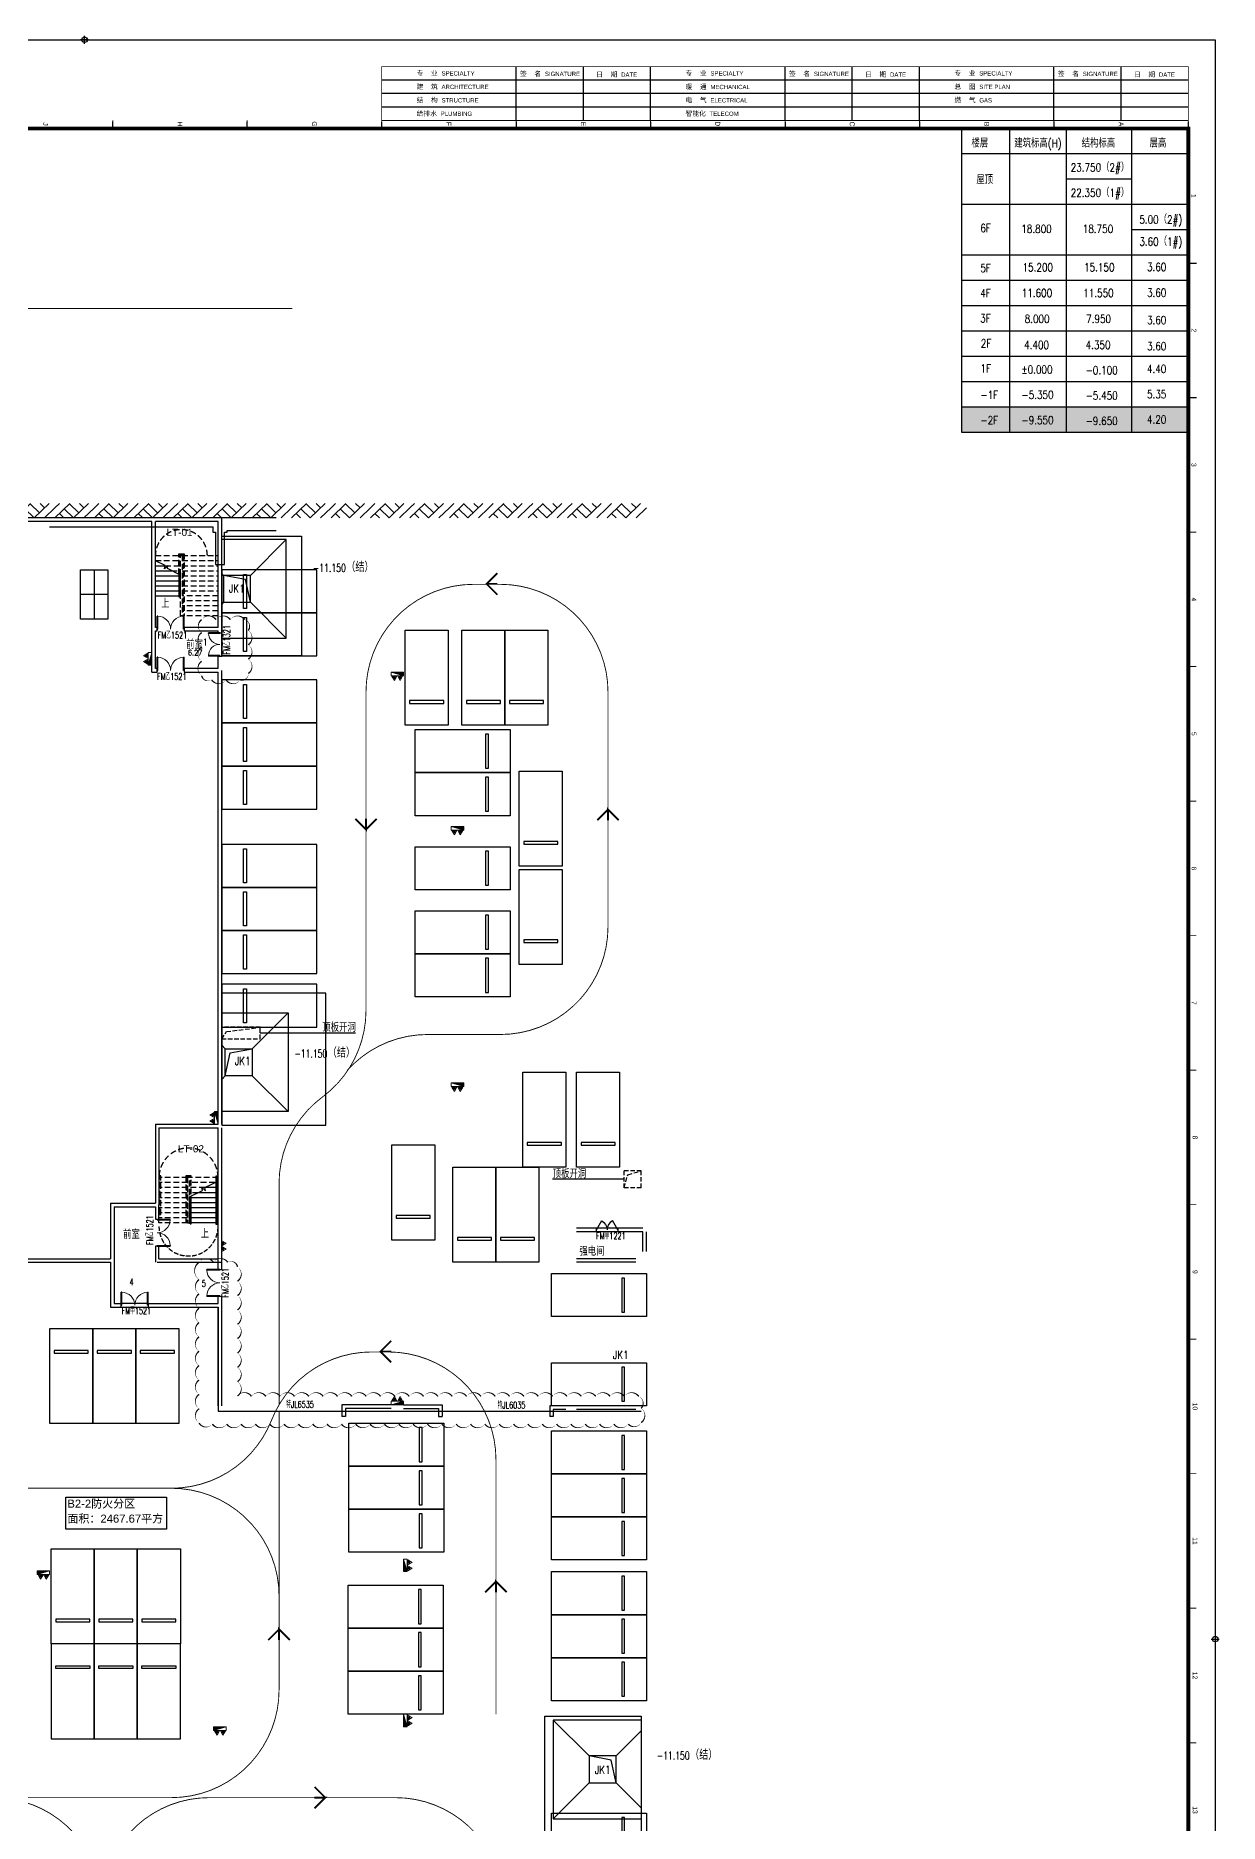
# Model space of a CAD drawing. Extents: x 447078 to 1776277, y 243534 to 519428.
# Drawn here: x 516122 to 582145, y 419763 to 519428 of the extents above; entities that cross this region are included whole.
import ezdxf
from ezdxf.enums import TextEntityAlignment as Align
from ezdxf.xclip import XClip

# ---------------------------------------------------------------- set-up
doc = ezdxf.new("R2010")
doc.units = 0
doc.header["$LTSCALE"] = 1000
doc.header["$MEASUREMENT"] = 0
doc.header["$XCLIPFRAME"] = 2
for name, pattern in [('BOUNDRY', [13.4, 10, -1, 0.2, -1, 0.2, -1]), ('DASH', [0.35, 0.25, -0.1]), ('DASHED', [19.05, 12.7, -6.35]), ('HIDDEN', [9.525, 6.35, -3.175]), ('HIDDEN2', [4.7625, 3.175, -1.5875])]:
    doc.linetypes.add(name, pattern=pattern)
for name, color, linetype in [('2017-7-14 根据审图意见修改', 5, 'Continuous'), ('A-APRO', 11, 'Continuous'), ('A-AREA-FIRE', 40, 'Continuous'), ('A-DASH', 151, 'HIDDEN2'), ('A-DOOR', 2, 'Continuous'), ('A-DOOR-FIRE-IDEN', 2, 'Continuous'), ('A-HATH', 8, 'Continuous'), ('A-HOLE', 41, 'Continuous'), ('A-PARK-CARS', 8, 'HIDDEN'), ('A-PARK-CARS-2', 8, 'HIDDEN'), ('A-STRS', 2, 'Continuous'), ('A-SUMP', 1, 'Continuous'), ('A-WALL', 140, 'Continuous'), ('A-WALL-HATH', 8, 'Continuous'), ('G-0-XREF', 2, 'Continuous'), ('G-ANNO-NOTE', 80, 'Continuous'), ('LINE-BLDG', 3, 'BOUNDRY'), ('图框CCDI_B0GA0+0.00$0$G-ANNO-TEXT', 33, 'Continuous'), ('图框CCDI_B0GA0+0.00$0$G-BORD', 3, 'Continuous'), ('球场', 33, 'Continuous'), ('节点大样$0$ANNO-TEXT', 33, 'Continuous')]:
    doc.layers.add(name, color=color, linetype=linetype)
for name, color, linetype, lineweight in [('P-COND', 151, '冷凝水', 50), ('P-HUDR-MISC', 13, 'Continuous', 25), ('体育文娱中心3F消火栓$0$P-HUDR-MISC', 13, 'Continuous', 20)]:
    doc.layers.add(name, color=color, linetype=linetype, lineweight=lineweight)
doc.styles.add('_TCH_DIM', font='SIMPLEX', dxfattribs={"bigfont": 'GBCBIG'})
doc.styles.add('_TCH_WINDOW', font='SIMPLEX', dxfattribs={"height": 3.5, "bigfont": 'GBCBIG'})
doc.styles.add('CCDI-TOG-02', font='simplex.shx', dxfattribs={"width": 0.8, "bigfont": 'zjdz.shx'})
doc.styles.add('CCDI_T_G01', font='')
doc.styles.add('CCDI_T_G02', font='simplex.shx', dxfattribs={"width": 0.8, "bigfont": 'zjdz.shx'})
doc.styles.get("Standard").update_dxf_attribs({"font": 'simsun.ttc'})
doc.styles.add('图框CCDI_B0GA0+0.00$0$CCDI_T_G01', font='')
doc.styles.add('节点大样$0$CCDI-TOG-02', font='simplex.shx', dxfattribs={"width": 0.8, "bigfont": 'zjdz.shx'})
doc.styles.get('CCDI_T_G01').set_extended_font_data('Arial')
doc.styles.get('图框CCDI_B0GA0+0.00$0$CCDI_T_G01').set_extended_font_data('Arial')
doc.linetypes.add('冷凝水', pattern='A,50,["N",Standard,S=2,R=0,X=1,Y=-1],-4', length=54)

# ---------------------------------------------------------------- blocks, each defined once
blk = doc.blocks.new('prkg')
at = {"layer": 'A-PARK-CARS', "linetype": 'ByBlock', "ltscale": 0.1}
blk.add_lwpolyline([(0, 0), (2400, 0), (2400, 5300), (0, 5300)], close=True, dxfattribs=at)
at = {"layer": 'A-PARK-CARS', "linetype": 'ByBlock', "ltscale": 0.1, "elevation": 0}
blk.add_lwpolyline([(250, 4075), (2150, 4075), (2150, 3925), (250, 3925)], close=True, dxfattribs=at)
blk = doc.blocks.new('图框CCDI_B0GA0+0.00$0$MidPoitent')
for p, q in [((-1.5, 0), (1.5, 0)), ((0, -1.5), (0, 1.5))]:
    blk.add_line(p, q)
blk.add_circle((0, 0), 1)
blk = doc.blocks.new('图框CCDI_B0GA0+0.00')
at = {"layer": '图框CCDI_B0GA0+0.00$0$G-BORD'}
for p, q in [((1500, 83100), (1500, 53100)), ((2000, 83100), (2000, 53100)), ((2500, 83100), (2500, 53100)), ((3300, 83100), (3050, 83100)), ((3300, 83100), (3050, 83100)), ((8300, 83150), (8300, 83400)), ((13300, 83150), (13300, 83400)), ((3000, 80600), (1000, 80600)), ((3000, 78100), (1000, 78100)), ((3050, 78100), (3300, 78100)), ((3000, 73100), (1000, 73100)), ((3050, 73100), (3300, 73100)), ((3000, 70600), (1000, 70600)), ((3000, 68100), (1000, 68100)), ((3050, 68100), (3300, 68100)), ((3000, 63100), (1000, 63100)), ((3050, 63100), (3300, 63100)), ((3000, 60600), (1000, 60600)), ((3000, 58100), (1000, 58100)), ((3050, 58100), (3300, 58100)), ((3300, 53100), (3050, 53100)), ((3300, 53100), (3050, 53100)), ((3300, 48100), (3050, 48100)), ((3300, 48100), (3050, 48100)), ((3300, 43100), (3050, 43100)), ((3300, 43100), (3050, 43100))]:
    blk.add_line(p, q, dxfattribs=at)
blk.add_lwpolyline([(0, 84100), (118900, 84100), (118900, 0), (0, 0)], close=True, dxfattribs=at)
blk.add_lwpolyline([(3300, 83100, 35, 35, 0), (1000, 83100, 35, 35, 0), (1000, 53100, 35, 35, 0), (3300, 53100, 0, 0, 0)], format="xyseb", dxfattribs=at)
at = {"layer": '图框CCDI_B0GA0+0.00$0$G-BORD', "const_width": 35}
for points in [[(3000, 83100), (3000, 53100)], [(3300, 83100), (3300, 63100)], [(8300, 83400), (8300, 83100)], [(13300, 83400), (13300, 83100)], [(18300, 83100), (18300, 83400)], [(23300, 83100), (23300, 83400)], [(28300, 83100), (28300, 83400)], [(33300, 83100), (33300, 83400)], [(38300, 83100), (38300, 83400)], [(43300, 83100), (43300, 83400)], [(48300, 83100), (48300, 83400)], [(53300, 83100), (53300, 83400)], [(58300, 83100), (58300, 83400)], [(63300, 83100), (63300, 83400)], [(3300, 78100), (3000, 78100)], [(3300, 73100), (3000, 73100)], [(3300, 68100), (3000, 68100)], [(3300, 63100), (3000, 63100)], [(3300, 58100), (3000, 58100)], [(3300, 48100), (3000, 48100)], [(3300, 43100), (3000, 43100)]]:
    blk.add_lwpolyline(points, dxfattribs=at)
at = {"layer": '图框CCDI_B0GA0+0.00$0$G-BORD', "const_width": 140}
blk.add_lwpolyline([(3300, 83100), (117900, 83100), (117900, 1000), (3300, 1000)], close=True, dxfattribs=at)
at = {"layer": '图框CCDI_B0GA0+0.00$0$G-BORD', "xscale": 100, "yscale": 100, "zscale": 100}
blk.add_blockref('图框CCDI_B0GA0+0.00$0$MidPoitent', (59450, 84100), dxfattribs=at)
at = {"layer": '图框CCDI_B0GA0+0.00$0$G-BORD', "xscale": 100, "yscale": 100, "zscale": 100, "rotation": 180}
blk.add_blockref('图框CCDI_B0GA0+0.00$0$MidPoitent', (0, 42050), dxfattribs=at)
at = {"layer": '图框CCDI_B0GA0+0.00$0$G-ANNO-TEXT', "style": '图框CCDI_B0GA0+0.00$0$CCDI_T_G01'}
for s, p in [('1', (5800, 83295)), ('2', (10800, 83309)), ('3', (15800, 83307)), ('4', (20800, 83311)), ('5', (25800, 83313)), ('6', (30800, 83310)), ('7', (35800, 83312)), ('8', (40800, 83350)), ('9', (45800, 83350)), ('10', (50800, 83350)), ('11', (55800, 83350)), ('12', (60800, 83350)), ('13', (65800, 83350)), ('A', (3134, 80600)), ('B', (3137, 75600)), ('C', (3129, 70600)), ('D', (3126, 65600)), ('E', (3128, 60600)), ('F', (3130, 55600)), ('G', (3130, 50600)), ('H', (3130, 45600)), ('J', (3130, 40600))]:
    blk.add_text(s, height=180, dxfattribs=at).set_placement(p, align=Align.MIDDLE_CENTER)
at = {"layer": '图框CCDI_B0GA0+0.00$0$G-ANNO-TEXT', "char_height": 200, "rotation": 90, "style": '图框CCDI_B0GA0+0.00$0$CCDI_T_G01'}
for s, insert, width, attachment_point, line_spacing_factor in [('{\\fSimSun|b0|i0|c134|p54;\\H0.9x;日  期 \\fArial|b0|i0|c0|p39;\\H0.8889x;DATE}', (1295, 81841), 2500, 5, 0.96), ('{\\fSimSun|b0|i0|c134|p54;\\H0.9x;签  名 \\fArial|b0|i0|c0|p34;\\H0.8889x;SIGNATURE}', (1268, 78246), 3400, 4, 0.9), ('{\\fSimSun|b0|i0|c134|p54;\\H0.9x;专  业\\fSimSun|b0|i0|c0|p54; \\fArial|b0|i0|c0|p34;\\H0.8889x;SPECIALTY}', (1250, 74400), 5000, 4, 0.9), ('{\\fSimSun|b0|i0|c134|p54;\\H0.9x;总  图\\fSimSun|b0|i0|c0|p54; \\fArial|b0|i0|c0|p34;\\H0.8889x;SITE PLAN}', (1750, 74400), 3400, 4, 0.9), ('{\\fSimSun|b0|i0|c134|p54;\\H0.9x;燃  气\\fSimSun|b0|i0|c0|p54; \\fArial|b0|i0|c0|p34;\\H0.8889x;GAS}', (2250, 74400), 3400, 4, 0.9), ('{\\fSimSun|b0|i0|c134|p54;\\H0.9x;日  期 \\fArial|b0|i0|c0|p39;\\H0.8889x;DATE}', (1295, 71841), 2500, 5, 0.96), ('{\\fSimSun|b0|i0|c134|p54;\\H0.9x;签  名 \\fArial|b0|i0|c0|p34;\\H0.8889x;SIGNATURE}', (1268, 68246), 3400, 4, 0.9), ('{\\fSimSun|b0|i0|c134|p54;\\H0.9x;专  业\\fSimSun|b0|i0|c0|p54; \\fArial|b0|i0|c0|p34;\\H0.8889x;SPECIALTY}', (1250, 64400), 5000, 4, 0.9), ('{\\fSimSun|b0|i0|c134|p54;\\H0.9x;暖  通\\fSimSun|b0|i0|c0|p54; \\fArial|b0|i0|c0|p34;\\H0.8889x;MECHANICAL}', (1755, 64400), 3445.37, 4, 0.9), ('{\\fSimSun|b0|i0|c134|p54;\\H0.9x;电  气\\fSimSun|b0|i0|c0|p54; \\fArial|b0|i0|c0|p34;\\H0.8889x;ELECTRICAL}', (2250, 64400), 3400, 4, 0.9), ('{\\fSimSun|b0|i0|c134|p54;\\H0.9x;智能化\\fSimSun|b0|i0|c0|p54; \\fArial|b0|i0|c0|p34;\\H0.8889x;TELECOM}', (2750, 64400), 3400, 4, 0.9), ('{\\fSimSun|b0|i0|c134|p54;\\H0.9x;日  期 \\fArial|b0|i0|c0|p39;\\H0.8889x;DATE}', (1295, 61841), 2500, 5, 0.96), ('{\\fSimSun|b0|i0|c134|p54;\\H0.9x;签  名 \\fArial|b0|i0|c0|p34;\\H0.8889x;SIGNATURE}', (1268, 58246), 3400, 4, 0.9), ('{\\fSimSun|b0|i0|c134|p54;\\H0.9x;专  业\\fSimSun|b0|i0|c0|p54; \\fArial|b0|i0|c0|p34;\\H0.8889x;SPECIALTY}', (1250, 54400), 5000, 4, 0.9), ('{\\fSimSun|b0|i0|c134|p54;\\H0.9x;建  筑\\fSimSun|b0|i0|c0|p54; \\fArial|b0|i0|c0|p34;\\H0.8889x;ARCHITECTURE}', (1750, 54400), 5000, 4, 0.9), ('{\\fSimSun|b0|i0|c134|p54;\\H0.9x;结  构\\fSimSun|b0|i0|c0|p54; \\fArial|b0|i0|c0|p34;\\H0.8889x;STRUCTURE}', (2250, 54400), 5000, 4, 0.9), ('{\\fSimSun|b0|i0|c134|p54;\\H0.9x;给排水\\fSimSun|b0|i0|c0|p54; \\fArial|b0|i0|c0|p34;\\H0.8889x;PLUMBING}', (2750, 54400), 3400, 4, 0.9)]:
    blk.add_mtext(s, dxfattribs=dict(at, insert=insert, width=width, attachment_point=attachment_point, line_spacing_factor=line_spacing_factor))
blk = doc.blocks.new('cgb')
at = {"layer": 'G-ANNO-NOTE', "ltscale": 5}
for p, q in [((-570, 6400), (6600, 6400)), ((-570, 6400), (-570, -3200)), ((943, 6400), (943, -3200)), ((2743, 6400), (2743, -3200)), ((4800, 6400), (4800, -3200)), ((-570, 5600), (6600, 5600)), ((2743, 4800), (4800, 4800)), ((-570, 4000), (6600, 4000)), ((4800, 3200), (6600, 3200)), ((-570, 2400), (6600, 2400)), ((-570, 1600), (6600, 1600)), ((-570, 800), (6600, 800)), ((-570, 0), (6600, 0)), ((-570, -800), (6600, -800)), ((-570, -1600), (6600, -1600)), ((-570, -2400), (6600, -2400)), ((-570, -3200), (6600, -3200))]:
    blk.add_line(p, q, dxfattribs=at)
at = {"layer": 'G-ANNO-NOTE'}
blk.add_line((6600, 6400), (6600, -3200), dxfattribs=at)
at = {"layer": 'G-ANNO-NOTE', "color": 7, "style": 'CCDI-TOG-02', "width": 0.8}
for s, p in [('楼层', (-258, 5793)), ('建筑标高(H)', (1097, 5793)), ('结构标高', (3227, 5793)), ('层高', (5373, 5793)), ('23.750（2#）', (2881, 5032)), ('屋顶', (-101, 4639)), ('22.350（1#）', (2881, 4232)), ('5.00（2#)', (5050, 3384)), ('6F', (24, 3118)), ('18.800', (1320, 3092)), ('18.750', (3263, 3092)), ('3.60（1#)', (5050, 2687)), ('5F', (24, 1854)), ('15.200', (1360, 1876)), ('15.150', (3304, 1876)), ('3.60', (5293, 1887)), ('4F', (24, 1064)), ('11.600', (1334, 1065)), ('11.550', (3278, 1065)), ('3.60', (5293, 1075)), ('3F', (20, 266)), ('8.000', (1426, 249)), ('7.950', (3370, 249)), ('3.60', (5293, 211)), ('2F', (40, -524)), ('4.400', (1409, -577)), ('4.350', (3353, -577)), ('3.60', (5293, -615)), ('1F', (28, -1316)), ('%%P0.000', (1327, -1352)), ('-0.100', (3353, -1377)), ('4.40', (5293, -1333)), ('-1F', (28, -2156)), ('-5.350', (1327, -2152)), ('-5.450', (3353, -2177)), ('5.35', (5293, -2133)), ('-2F', (28, -2956)), ('-9.550', (1327, -2952)), ('-9.650', (3353, -2977)), ('4.20', (5293, -2933))]:
    blk.add_text(s, height=255, dxfattribs=at).set_placement(p)
blk = doc.blocks.new('$DorLib2D$00000002')
for p, q in [((-0.5, 0), (-0.5, 0.4875)), ((-0.475, 0.4875), (-0.5, 0.4875)), ((-0.475, 0), (-0.475, 0.4875)), ((0.475, 0), (0.475, 0.4875)), ((0.475, 0.4875), (0.5, 0.4875)), ((0.5, 0), (0.5, 0.4875)), ((-0.5, 0), (-0.475, 0)), ((0.5, 0), (0.475, 0))]:
    blk.add_line(p, q)
at = {"lineweight": 13}
for centre, start, end in [((-0.4875, 0), 0, 88.530716), ((0.4875, 0), 91.469284, 180)]:
    blk.add_arc(centre, 0.4875, start, end, dxfattribs=at)
blk = doc.blocks.new('$LinePat$素土夯实')
at = {"color": 0}
for p, q in [((0, -210), (210, 0)), ((120, -300), (420, 0)), ((420, 0), (608, -188)), ((495, -300), (795, 0)), ((615, 0), (705, -90)), ((210, -210), (300, -300)), ((315, -105), (502, -293)), ((705, -300), (795, -210))]:
    blk.add_line(p, q, dxfattribs=at)
blk = doc.blocks.new('$DorLib2D$00000228')
at = {"color": 0}
blk.add_line((0.5, 0), (0, 0.87), dxfattribs=at)
blk.add_arc((0.5, 0), 1, 120, 180, dxfattribs=at)
blk = doc.blocks.new('JSK-1')
at = {"layer": 'A-SUMP'}
for points in [[(2750, -2000), (-2750, -2000), (-2750, 3500), (2750, 3500)], [(750, 0), (-750, 0), (-750, 1500), (750, 1500)]]:
    blk.add_lwpolyline(points, close=True, dxfattribs=at)
for points in [[(-750, 1500), (-2750, 3500)], [(750, 1500), (2750, 3500)], [(-750, 0), (-479, 1269), (750, 1500)], [(-750, 0), (-2750, -2000)], [(750, 0), (2750, -2000)]]:
    blk.add_lwpolyline(points, dxfattribs=at)
for points in [[(19, 3160, 0, 0, 0), (19, 2143, 60, 0, 0), (19, 1963, 0, 0, 0)], [(-2410, 750, 0, 0, 0), (-1393, 750, 60, 0, 0), (-1213, 750, 0, 0, 0)], [(2410, 750, 0, 0, 0), (1393, 750, 60, 0, 0), (1213, 750, 0, 0, 0)], [(19, -1660, 0, 0, 0), (19, -643, 60, 0, 0), (19, -463, 0, 0, 0)]]:
    blk.add_lwpolyline(points, format="xyseb", dxfattribs=at)
blk = doc.blocks.new('体育文娱中心3F消火栓$0$A$C59133534')
at = {"layer": '体育文娱中心3F消火栓$0$P-HUDR-MISC', "ltscale": 5}
blk.add_hatch(color=256, dxfattribs=at).paths.add_polyline_path([(50, 0), (-650, 200), (-650, 0)])
at = {"layer": '体育文娱中心3F消火栓$0$P-HUDR-MISC'}
h = blk.add_hatch(dxfattribs=at)
h.set_pattern_fill('JIS_WOOD', color=256, scale=20, style=0)
h.set_pattern_definition([(45, (39.371, -152.983), (-10, 10), [])])
h.paths.add_polyline_path([(-410.5, 259), (-410.5, 350), (-501.5, 350), (-501.5, 259)])
h = blk.add_hatch(dxfattribs=at)
h.set_pattern_fill('JIS_WOOD', color=256, scale=20, style=0)
h.set_pattern_definition([(45, (360.371, -152.983), (-10, 10), [])])
h.paths.add_polyline_path([(-89.5, 259), (-89.5, 350), (-180.5, 350), (-180.5, 259)])
for p, q in [((-650, 200), (50, 0)), ((-456, 469), (-595, 228)), ((-595, 228), (-317, 228)), ((-501.5, 259), (-501.5, 350)), ((-501.5, 350), (-410.5, 350)), ((-501.5, 259), (-410.5, 259)), ((-456, 469), (-317, 228)), ((-410.5, 259), (-410.5, 350)), ((-135, 469), (-274, 228)), ((-274, 228), (4, 228)), ((-180.5, 259), (-180.5, 350)), ((-180.5, 350), (-89.5, 350)), ((-180.5, 259), (-89.5, 259)), ((-135, 469), (4, 228)), ((-89.5, 259), (-89.5, 350))]:
    blk.add_line(p, q, dxfattribs=at)
at = {"layer": '体育文娱中心3F消火栓$0$P-HUDR-MISC', "ltscale": 5}
blk.add_lwpolyline([(-650, 200), (50, 200), (50, 0), (-650, 0)], close=True, dxfattribs=at)
blk = doc.blocks.new('A$C135C38DE')
at = {"layer": '体育文娱中心3F消火栓$0$P-HUDR-MISC'}
h = blk.add_hatch(dxfattribs=at)
h.set_pattern_fill('JIS_WOOD', color=256, scale=20, angle=180, style=0)
h.set_pattern_definition([(225, (-356.371, 621.983), (10, -10), [])])
h.paths.add_polyline_path([(93, 210), (93, 119), (184, 119), (184, 210)])
h = blk.add_hatch(dxfattribs=at)
h.set_pattern_fill('JIS_WOOD', color=256, scale=20, angle=180, style=0)
h.set_pattern_definition([(225, (-35.371, 621.983), (10, -10), [])])
h.paths.add_polyline_path([(414, 210), (414, 119), (505, 119), (505, 210)])
for p, q in [((278, 241), (0, 241)), ((139, 0), (0, 241)), ((184, 210), (93, 210)), ((93, 210), (93, 119)), ((184, 119), (93, 119)), ((139, 0), (278, 241)), ((184, 210), (184, 119)), ((599, 241), (321, 241)), ((460, 0), (321, 241)), ((505, 210), (414, 210)), ((414, 210), (414, 119)), ((505, 119), (414, 119)), ((460, 0), (599, 241)), ((505, 210), (505, 119))]:
    blk.add_line(p, q, dxfattribs=at)
blk = doc.blocks.new('地下二层消火栓')
at = {"layer": 'G-0-XREF', "ltscale": 0.15, "xscale": -1, "rotation": 90}
blk.add_blockref('A$C135C38DE', (44341, 68699), dxfattribs=at)
at = {"layer": 'P-HUDR-MISC', "ltscale": 0.1}
for p, rotation in [((40200, 101450), 90), ((53600, 100400), 180), ((56950, 91800), 180), ((56950, 77500), 180)]:
    blk.add_blockref('体育文娱中心3F消火栓$0$A$C59133534', p, dxfattribs=dict(at, rotation=rotation))
at = {"layer": 'P-HUDR-MISC', "ltscale": 0.1, "xscale": -1}
for p, rotation in [((43900, 75250), 90), ((54250, 50900), 270), ((34450, 50300), 180), ((54250, 42250), 270), ((44300, 41600), 180)]:
    blk.add_blockref('体育文娱中心3F消火栓$0$A$C59133534', p, dxfattribs=dict(at, rotation=rotation))
blk.add_blockref('体育文娱中心3F消火栓$0$A$C59133534', (53600, 59550), dxfattribs=at)

msp = doc.modelspace()

# ---------------------------------------------------------------- hatches: boundary and pattern name
at = {"layer": 'A-WALL-HATH'}
h = msp.add_hatch(color=256, dxfattribs=at)
h.dxf.hatch_style = 1
h.paths.add_polyline_path([(567767, 498744.6), (580420.2, 498744.6), (580420.2, 497332.9), (567767, 497332.9)])

# ---------------------------------------------------------------- linework, layer by layer
at = {"layer": '2017-7-14 根据审图意见修改'}
msp.add_lwpolyline([(525378.4, 486869.9, 0, 80, -0.5205671), (526178.4, 486869.9, 0, 80, -0.5205671), (526978.4, 486869.9, 0, 80, -0.5205671), (527778.4, 486869.9, 0, 80, -0.5205671), (527978.9, 486270.3, 0, 80, -0.5205671), (527978.9, 485470.3, 0, 80, -0.5205671), (527978.9, 484670.3, 0, 80, -0.5205671), (527978.9, 483870.3, 0, 80, -0.5205671), (527537.8, 483511.4, 0, 80, -0.5205671), (526737.8, 483511.4, 0, 80, -0.5205671), (525937.8, 483511.4, 0, 80, -0.5205671), (525378.4, 483752, 0, 80, -0.5205671), (525378.4, 484552, 0, 80, -0.5205671), (525378.4, 485352, 0, 80, -0.5205671), (525378.4, 486152, 0, 80, -0.5205671)], format="xyseb", close=True, dxfattribs=at)
msp.add_lwpolyline([(520295.6, 451041.4), (520295.6, 448541.4), (526295.6, 448541.4), (526295.6, 442741.4), (549895.6, 442741.4)], dxfattribs=at)
msp.add_lwpolyline([(525234.7, 451041.4, 0, 80, -0.5205671), (526034.7, 451041.4, 0, 80, -0.5205671), (526834.7, 451041.4, 0, 80, -0.5205671), (527378.8, 450785.6, 0, 80, -0.5205671), (527378.8, 449985.6, 0, 80, -0.5205671), (527378.8, 449185.6, 0, 80, -0.5205671), (527378.8, 448385.6, 0, 80, -0.5205671), (527378.8, 447585.6, 0, 80, -0.5205671), (527378.8, 446785.6, 0, 80, -0.5205671), (527378.8, 445985.6, 0, 80, -0.5205671), (527378.8, 445185.6, 0, 80, -0.5205671), (527378.8, 444385.6, 0, 80, -0.5205671), (527378.8, 443585.6, 0, 80, -0.5205671), (528157, 443563.7, 0, 80, -0.5205671), (528957, 443563.7, 0, 80, -0.5205671), (529757, 443563.7, 0, 80, -0.5205671), (530557, 443563.7, 0, 80, -0.5205671), (531357, 443563.7, 0, 80, -0.5205671), (532157, 443563.7, 0, 80, -0.5205671), (532957, 443563.7, 0, 80, -0.5205671), (533757, 443563.7, 0, 80, -0.5205671), (534557, 443563.7, 0, 80, -0.5205671), (535357, 443563.7, 0, 80, -0.5205671), (536157, 443563.7, 0, 80, -0.5205671), (536957, 443563.7, 0, 80, -0.5205671), (537757, 443563.7, 0, 80, -0.5205671), (538557, 443563.7, 0, 80, -0.5205671), (539357, 443563.7, 0, 80, -0.5205671), (540157, 443563.7, 0, 80, -0.5205671), (540957, 443563.7, 0, 80, -0.5205671), (541757, 443563.7, 0, 80, -0.5205671), (542557, 443563.7, 0, 80, -0.5205671), (543357, 443563.7, 0, 80, -0.5205671), (544157, 443563.7, 0, 80, -0.5205671), (544957, 443563.7, 0, 80, -0.5205671), (545757, 443563.7, 0, 80, -0.5205671), (546557, 443563.7, 0, 80, -0.5205671), (547357, 443563.7, 0, 80, -0.5205671), (548157, 443563.7, 0, 80, -0.5205671), (548957, 443563.7, 0, 80, -0.5205671), (549757, 443563.7, 0, 80, -0.5205671), (549895.6, 442902.3, 0, 80, -0.5205671), (549895.6, 442102.3, 0, 80, -0.5205671), (549177.6, 442020.3, 0, 80, -0.5205671), (548377.6, 442020.3, 0, 80, -0.5205671), (547577.6, 442020.3, 0, 80, -0.5205671), (546777.6, 442020.3, 0, 80, -0.5205671), (545977.6, 442020.3, 0, 80, -0.5205671), (545177.6, 442020.3, 0, 80, -0.5205671), (544377.6, 442020.3, 0, 80, -0.5205671), (543577.6, 442020.3, 0, 80, -0.5205671), (542777.6, 442020.3, 0, 80, -0.5205671), (541977.6, 442020.3, 0, 80, -0.5205671), (541177.6, 442020.3, 0, 80, -0.5205671), (540377.6, 442020.3, 0, 80, -0.5205671), (539577.6, 442020.3, 0, 80, -0.5205671), (538777.6, 442020.3, 0, 80, -0.5205671), (537977.6, 442020.3, 0, 80, -0.5205671), (537177.6, 442020.3, 0, 80, -0.5205671), (536377.6, 442020.3, 0, 80, -0.5205671), (535577.6, 442020.3, 0, 80, -0.5205671), (534777.6, 442020.3, 0, 80, -0.5205671), (533977.6, 442020.3, 0, 80, -0.5205671), (533177.6, 442020.3, 0, 80, -0.5205671), (532377.6, 442020.3, 0, 80, -0.5205671), (531577.6, 442020.3, 0, 80, -0.5205671), (530777.6, 442020.3, 0, 80, -0.5205671), (529977.6, 442020.3, 0, 80, -0.5205671), (529177.6, 442020.3, 0, 80, -0.5205671), (528377.6, 442020.3, 0, 80, -0.5205671), (527577.6, 442020.3, 0, 80, -0.5205671), (526777.6, 442020.3, 0, 80, -0.5205671), (525977.6, 442020.3, 0, 80, -0.5205671), (525234.7, 442077.3, 0, 80, -0.5205671), (525234.7, 442877.3, 0, 80, -0.5205671), (525234.7, 443677.3, 0, 80, -0.5205671), (525234.7, 444477.3, 0, 80, -0.5205671), (525234.7, 445277.3, 0, 80, -0.5205671), (525234.7, 446077.3, 0, 80, -0.5205671), (525234.7, 446877.3, 0, 80, -0.5205671), (525234.7, 447677.3, 0, 80, -0.5205671), (525234.7, 448477.3, 0, 80, -0.5205671), (525234.7, 449277.3, 0, 80, -0.5205671), (525234.7, 450077.3, 0, 80, -0.5205671), (525234.7, 451041.4, 0, 80, -0.5205671)], format="xyseb", dxfattribs=at)
at = {"layer": 'A-AREA-FIRE'}
msp.add_lwpolyline([(517806, 437950), (523425, 437950), (523425, 436152), (517806, 436152)], close=True, dxfattribs=at)
at = {"layer": 'A-DASH', "ltscale": 0.1}
for points in [[(522795.6, 490441.4), (524195.6, 490441.4)], [(524095.6, 489409.7), (524095.6, 490541.4), (524395.6, 490541.4), (524395.6, 487081.4)], [(524145.6, 489385.5), (524145.6, 490491.4), (524345.6, 490491.4), (524345.6, 487081.4)], [(524295.6, 490441.4), (524295.6, 487081.4), (524195.6, 487081.4), (524195.6, 487081.4)], [(524195.6, 489361.2), (524195.6, 490441.4), (524295.6, 490441.4)], [(524295.6, 490441.4), (526295.6, 490441.4)], [(522795.6, 490161.4), (524195.6, 490161.4)], [(523341.6, 489881.4), (524195.6, 489881.4)], [(523700.4, 489601.4), (524195.6, 489601.4)], [(524295.6, 490161.4), (526295.6, 490161.4)], [(524295.6, 489881.4), (526295.6, 489881.4)], [(524295.6, 489601.4), (526295.6, 489601.4)], [(524295.6, 489321.4), (526295.6, 489321.4)], [(524295.6, 489041.4), (526295.6, 489041.4)], [(524295.6, 488761.4), (526295.6, 488761.4)], [(524295.6, 488481.4), (526295.6, 488481.4)], [(524195.6, 487081.4), (524195.6, 488201.4)], [(526295.6, 488201.4), (524295.6, 488201.4)], [(526295.6, 487921.4), (524295.6, 487921.4)], [(526295.6, 487641.4), (524295.6, 487641.4)], [(526295.6, 487361.4), (524295.6, 487361.4)], [(526295.6, 487081.4), (524295.6, 487081.4)], [(522995.6, 453701.4), (523095.6, 453701.4), (523095.6, 455761.4), (523095.6, 455861.4), (522995.6, 455861.4)], [(522995.6, 453751.4), (523045.6, 453751.4), (523045.6, 455761.4), (523045.6, 455811.4), (522995.6, 455811.4)], [(524595.6, 455761.4), (522995.6, 455761.4)], [(524595.6, 455481.4), (522995.6, 455481.4)], [(524795.6, 454840.9), (524795.6, 455861.4), (524495.6, 455861.4), (524495.6, 453241.4)], [(524745.6, 454816.6), (524745.6, 455811.4), (524545.6, 455811.4), (524545.6, 453241.4)], [(524595.6, 455761.4), (524595.6, 453241.4), (524695.6, 453241.4)], [(524695.6, 454792.3), (524695.6, 455761.4), (524595.6, 455761.4)], [(526295.6, 455761.4), (524695.6, 455761.4)], [(526116, 455481.4), (524695.6, 455481.4)], [(526195.6, 455520), (526195.6, 455761.4), (526195.6, 455861.4), (526295.6, 455861.4)], [(526245.6, 455544.3), (526245.6, 455761.4), (526245.6, 455811.4), (526295.6, 455811.4)], [(524595.6, 455201.4), (522995.6, 455201.4)], [(524595.6, 454921.4), (522995.6, 454921.4)], [(524595.6, 454641.4), (522995.6, 454641.4)], [(525549.6, 455201.4), (524695.6, 455201.4)], [(525190.7, 454921.4), (524695.6, 454921.4)], [(524595.6, 454361.4), (522995.6, 454361.4)], [(524595.6, 454081.4), (522995.6, 454081.4)], [(524595.6, 453801.4), (522995.6, 453801.4)], [(522995.6, 453241.4), (522995.6, 453641.4)], [(524595.6, 453521.4), (522995.6, 453521.4)], [(524595.6, 453241.4), (522995.6, 453241.4)]]:
    msp.add_lwpolyline(points, dxfattribs=at)
for points in [[(524995.6, 487081.4, 0, 0, 0), (524995.6, 491241.4, 0, 0, 0), (523395.6, 491241.4, 0, 0, 0), (523395.6, 490419.5, 120, 0, 0), (523395.6, 489969.5, 0, 0, 0)], [(523795.6, 453241.4, 0, 0, 0), (523795.6, 456561.4, 0, 0, 0), (525495.6, 456561.4, 0, 0, 0), (525495.6, 455739.5, 120, 0, 0), (525495.6, 455289.5, 0, 0, 0)]]:
    msp.add_lwpolyline(points, format="xyseb", dxfattribs=at)
for centre, radius in [((524245.6, 490441.4), 1450), ((524645.6, 455761.4), 1650)]:
    msp.add_arc(centre, radius, 0, 180, dxfattribs=at)
at = {"layer": 'A-DOOR'}
for p, q in [((548595.6, 452941.4), (547395.6, 452941.4)), ((548595.6, 452741.4), (547395.6, 452741.4)), ((522395.6, 448741.4), (520895.6, 448741.4))]:
    msp.add_line(p, q, dxfattribs=at)
at = {"layer": 'A-DOOR', "linetype": 'DASH', "const_width": 20}
for points in [[(526695.6, 442741.4), (533195.6, 442741.4)], [(538795.6, 442741.4), (544795.6, 442741.4)]]:
    msp.add_lwpolyline(points, dxfattribs=at)
at = {"layer": 'A-HOLE', "linetype": 'DASH'}
for p, q in [((549895.6, 456141.4), (548945.6, 456141.4)), ((548945.6, 455191.4), (548945.6, 456141.4)), ((549895.6, 455191.4), (549895.6, 456141.4)), ((549895.6, 455191.4), (548945.6, 455191.4))]:
    msp.add_line(p, q, dxfattribs=at)
for points in [[(528645.6, 463491.4), (528645.6, 464141.4), (526495.6, 464141.4), (526495.6, 463491.4), (528645.6, 463491.4)], [(526495.6, 463491.4), (526760.3, 463903.9), (528645.6, 464141.4)], [(548945.6, 455191.4), (549146.8, 455925.4), (549895.6, 456141.4)]]:
    msp.add_lwpolyline(points, dxfattribs=at)
at = {"layer": 'A-PARK-CARS', "const_width": 100}
for points in [[(541872.9, 488864.1), (541272.9, 488864.1), (541872.9, 489464.1), (541272.9, 488864.1), (541872.9, 488264.1)], [(548045.6, 475691.4), (548045.6, 476291.4), (548645.6, 475691.4), (548045.6, 476291.4), (547445.6, 475691.4)], [(534545.6, 475768.4), (534545.6, 475168.4), (533945.6, 475768.4), (534545.6, 475168.4), (535145.6, 475768.4)], [(535950.4, 446064.1), (535350.4, 446064.1), (535950.4, 446664.1), (535350.4, 446064.1), (535950.4, 445464.1)], [(541795.6, 432641.4), (541795.6, 433241.4), (542395.6, 432641.4), (541795.6, 433241.4), (541195.6, 432641.4)], [(529695.6, 429976.4), (529695.6, 430576.4), (530295.6, 429976.4), (529695.6, 430576.4), (529095.6, 429976.4)], [(531672.8, 421191.4), (532272.8, 421191.4), (531672.8, 420591.4), (532272.8, 421191.4), (531672.8, 421791.4)]]:
    msp.add_lwpolyline(points, dxfattribs=at)
at = {"layer": 'A-PARK-CARS-2', "ltscale": 0.1, "const_width": 50}
for points in [[(529695.6, 443096), (529695.6, 455441.4, -0.2374404), (532120.6, 460260.1, 0.2374404), (534545.6, 465078.7), (534545.6, 482841.4, -0.4142136), (540545.6, 488841.4), (542045.6, 488841.4, -0.4142136), (548045.6, 482841.4), (548045.6, 469741.4, -0.4142136), (542045.6, 463741.4), (537975.4, 463741.4, 0.214271), (533490.3, 461726.9), (533610.5, 461862.2)], [(486995.6, 438441.4), (523695.6, 438441.4, 0.3080692), (529277.7, 442241.4, -0.3080692), (534859.8, 446041.4), (535795.6, 446041.4, -0.4142136), (541795.6, 440041.4), (541795.6, 425841.4)], [(523695.6, 438441.4), (523695.6, 438441.4, -0.4142136), (529695.6, 432441.4), (529695.6, 427191.4, -0.4142136), (523695.6, 421191.4), (513795.6, 421191.4)], [(519795.6, 405738.4), (519795.6, 400041.4, 0.4142136), (525795.6, 394041.4), (536195.6, 394041.4, 0.4142136), (542195.6, 400041.4), (542195.6, 415191.4, 0.4142136), (536195.6, 421191.4), (525795.6, 421191.4)]]:
    msp.add_lwpolyline(points, format="xyb", dxfattribs=at)
msp.add_lwpolyline([(529695.6, 432441.4), (529695.6, 442741.4)], dxfattribs=at)
at = {"layer": 'A-PARK-CARS-2', "ltscale": 0.1, "const_width": 50, "elevation": 0}
for points in [[(519795.6, 415191.4, 0.4142136), (513795.6, 421191.4)], [(525795.6, 421191.4, 0.4142136), (519795.6, 415191.4)]]:
    msp.add_lwpolyline(points, format="xyb", dxfattribs=at)
at = {"layer": 'A-STRS'}
for points in [[(524195.6, 489361.2), (523466.6, 489714.8), (523500.3, 489890.1), (523307.2, 489702.8), (523342.5, 489886.2), (522795.6, 490151.5)], [(522795.6, 489881.4), (523341.6, 489881.4)], [(522795.6, 489601.4), (523700.4, 489601.4)], [(524095.6, 489409.7), (524095.6, 488151.4), (524145.6, 488151.4), (524145.6, 489385.5)], [(524195.6, 488201.4), (524195.6, 489361.2)], [(522795.6, 489321.4), (524195.6, 489321.4)], [(522795.6, 489041.4), (524195.6, 489041.4)], [(522795.6, 488761.4), (524195.6, 488761.4)], [(522795.6, 488481.4), (524195.6, 488481.4)], [(522795.6, 488201.4), (524195.6, 488201.4)], [(524695.6, 454681.2), (525424.5, 455034.8), (525390.8, 455210.1), (525583.9, 455022.8), (525548.7, 455206.2), (526295.6, 455568.6)], [(526295.6, 453141.4), (526195.6, 453141.4), (526195.6, 455520)], [(526295.6, 453191.4), (526245.6, 453191.4), (526245.6, 455544.3)], [(524695.6, 453241.4), (524695.6, 454681.2)], [(526295.6, 454641.4), (524695.6, 454641.4)], [(524745.6, 453191.4), (524795.6, 453191.4), (524795.6, 454729.7)], [(524745.6, 453191.4), (524745.6, 454705.5)], [(526295.6, 454921.4), (525190.7, 454921.4)], [(526295.6, 455201.4), (525549.6, 455201.4)], [(526295.6, 454361.4), (524695.6, 454361.4)], [(526295.6, 454081.4), (524695.6, 454081.4)], [(526295.6, 453801.4), (524695.6, 453801.4)], [(526295.6, 453521.4), (524695.6, 453521.4)], [(526295.6, 453241.4), (524695.6, 453241.4)]]:
    msp.add_lwpolyline(points, dxfattribs=at)
for points in [[(523395.6, 488201.4, 0, 0, 0), (523395.6, 489291.4, 120, 0, 0), (523395.6, 489741.4, 0, 0, 0)], [(525495.6, 453241.4, 0, 0, 0), (525495.6, 454611.4, 120, 0, 0), (525495.6, 455061.4, 0, 0, 0)]]:
    msp.add_lwpolyline(points, format="xyseb", dxfattribs=at)
at = {"layer": 'A-STRS', "linetype": 'DASH'}
msp.add_arc((524645.6, 453041.4), 1650, 180, 0, dxfattribs=at)
at = {"layer": 'A-WALL'}
for p, q in [((522695.6, 492541.4), (503495.6, 492541.4)), ((526495.6, 492541.4), (522695.6, 492541.4)), ((526495.6, 486341.4), (526495.6, 492541.4)), ((522595.6, 492341.4), (503595.6, 492341.4)), ((522595.6, 486341.4), (522595.6, 492341.4)), ((526295.6, 492341.4), (522795.6, 492341.4)), ((522795.6, 486441.4), (522795.6, 492341.4)), ((526295.6, 486441.4), (526295.6, 492341.4)), ((522895.6, 486441.4), (522795.6, 486441.4)), ((522895.6, 486241.4), (522895.6, 486441.4)), ((526295.6, 486441.4), (524395.6, 486441.4)), ((524395.6, 486441.4), (524395.6, 486241.4)), ((522595.6, 483941.4), (522595.6, 486341.4)), ((522795.6, 486241.4), (522895.6, 486241.4)), ((522795.6, 484141.4), (522795.6, 486241.4)), ((524395.6, 486241.4), (526295.6, 486241.4)), ((526295.6, 486141.4), (526295.6, 486241.4)), ((526295.6, 486141.4), (526495.6, 486141.4)), ((526495.6, 486141.4), (526495.6, 486341.4)), ((526295.6, 484141.4), (526295.6, 484841.4)), ((526295.6, 484841.4), (526495.6, 484841.4)), ((522595.6, 483941.4), (522895.6, 483941.4)), ((522895.6, 484141.4), (522795.6, 484141.4)), ((522895.6, 483941.4), (522895.6, 484141.4)), ((526295.6, 484141.4), (524395.6, 484141.4)), ((524395.6, 484141.4), (524395.6, 483941.4)), ((524395.6, 483941.4), (526295.6, 483941.4)), ((526295.6, 458741.4), (526295.6, 483941.4)), ((526495.6, 458741.4), (526495.6, 484041.4)), ((522795.6, 458741.4), (522795.6, 454341.4)), ((522795.6, 458741.4), (526295.6, 458741.4)), ((522995.6, 458541.4), (522995.6, 454241.4)), ((522995.6, 458541.4), (526295.6, 458541.4)), ((526295.6, 450641.4), (526295.6, 458541.4)), ((526495.6, 451041.4), (526495.6, 458541.4)), ((526495.6, 450641.4), (526495.6, 458541.4)), ((520295.6, 454341.4), (522795.6, 454341.4)), ((520295.6, 454341.4), (520295.6, 451241.4)), ((520495.6, 454141.4), (522795.6, 454141.4)), ((520495.6, 454141.4), (520495.6, 448741.4)), ((522795.6, 454141.4), (522795.6, 453441.4)), ((522995.6, 453441.4), (522995.6, 454241.4)), ((522795.6, 453441.4), (522995.6, 453441.4)), ((547395.6, 452941.4), (546295.6, 452941.4)), ((547395.6, 452741.4), (546295.6, 452741.4)), ((547395.6, 452741.4), (547395.6, 452941.4)), ((548595.6, 452941.4), (548595.6, 452741.4)), ((549995.6, 452941.4), (548595.6, 452941.4)), ((549995.6, 452741.4), (548595.6, 452741.4)), ((549995.6, 451641.4), (549995.6, 452741.4)), ((550195.6, 451641.4), (550195.6, 452741.4)), ((522995.6, 451941.4), (522795.6, 451941.4)), ((522795.6, 451941.4), (522795.6, 451041.4)), ((522995.6, 451241.4), (522995.6, 451941.4)), ((492695.6, 451041.4), (520295.6, 451041.4)), ((492795.6, 451241.4), (520295.6, 451241.4)), ((520295.6, 451041.4), (520295.6, 448541.4)), ((522895.6, 451041.4), (526495.6, 451041.4)), ((522995.6, 451241.4), (526295.6, 451241.4)), ((526295.6, 450641.4), (526495.6, 450641.4)), ((549595.6, 451241.4), (546295.6, 451241.4)), ((549595.6, 451041.4), (546295.6, 451041.4)), ((520295.6, 448541.4), (520895.6, 448541.4)), ((520495.6, 448741.4), (520895.6, 448741.4)), ((520895.6, 448541.4), (520895.6, 448741.4)), ((522395.6, 448741.4), (522395.6, 448541.4)), ((522395.6, 448741.4), (526295.6, 448741.4)), ((522395.6, 448541.4), (526295.6, 448541.4)), ((526495.6, 449141.4), (526295.6, 449141.4)), ((526295.6, 448741.4), (526295.6, 449141.4)), ((526295.6, 443041.4), (526295.6, 448541.4)), ((526495.6, 443041.4), (526495.6, 449141.4)), ((535945.6, 443091.4), (533195.6, 443091.4)), ((533195.6, 443091.4), (533195.6, 442441.4)), ((535945.6, 442891.4), (533395.6, 442891.4)), ((533395.6, 442891.4), (533395.6, 442441.4)), ((536645.6, 443091.4), (538795.6, 443091.4, 0)), ((536645.6, 442891.4), (538595.6, 442891.4, 0)), ((538595.6, 442891.4, 0), (538595.6, 442440.9)), ((538795.6, 443091.4, 0), (538795.6, 442440.9)), ((549595.6, 443041.4), (544795.6, 443041.4, 0)), ((544795.6, 443041.4, 0), (544795.6, 442441.4, 0)), ((544995.6, 442841.4, 0), (544995.6, 442441.4, 0)), ((545695.6, 442841.4, 0), (544995.6, 442841.4, 0)), ((549595.6, 442841.4), (546295.6, 442841.4, 0)), ((533395.6, 442441.4), (533195.6, 442441.4)), ((538595.6, 442440.9), (538795.6, 442440.9)), ((544995.6, 442441.4), (544795.6, 442441.4))]:
    msp.add_line(p, q, dxfattribs=at)
at = {"layer": 'A-WALL-HATH'}
for points in [[(529529.3, 492541.4), (520208.3, 492541.4)], [(516895.6, 492041.4), (525995.6, 492041.4), (525995.6, 491741.4), (526145.6, 491741.4), (526145.6, 489941.4), (526645.6, 489941.4), (526645.6, 491741.4), (526795.6, 491741.4), (526795.6, 491841.4), (529529.3, 491841.4)]]:
    msp.add_lwpolyline(points, dxfattribs=at)
at = {"layer": 'LINE-BLDG', "ltscale": 0.1, "const_width": 50}
msp.add_lwpolyline([(530444.6, 504220.5), (479503.2, 504220.5)], dxfattribs=at)
at = {"layer": '球场'}
msp.add_line((519383.1, 489641.4, 0), (519383.1, 486901.4, 0), dxfattribs=at)
at = {"layer": '球场', "linetype": 'DASHED'}
msp.add_line((520145.6, 488271.4, 0), (518620.6, 488271.4, 0), dxfattribs=at)
at = {"layer": '球场', "elevation": 0}
msp.add_lwpolyline([(520145.6, 489641.4), (520145.6, 486901.4), (518620.6, 486901.4), (518620.6, 489641.4)], close=True, dxfattribs=at)
at = {"layer": '节点大样$0$ANNO-TEXT'}
for points in [[(533955.3, 463824.4), (528645.6, 463824.4)], [(548945.6, 455666.4), (544946.8, 455666.4)]]:
    msp.add_lwpolyline(points, dxfattribs=at)

# ---------------------------------------------------------------- block references
at = {"layer": 'A-APRO', "xscale": 1.764705882352941, "yscale": 1.764705882352941, "zscale": 1.764705882352941}
msp.add_blockref('cgb', (568773.2, 502979.9), dxfattribs=at)
at = {"layer": 'A-DOOR'}
for name, p, xscale, yscale, zscale, rotation in [('$DorLib2D$00000002', (523645.6, 486341.4), -1500, 1500, -1500, 1.557560029295894e-09), ('$DorLib2D$00000002', (526395.6, 485491.4), -1300, 1300, -1300, 90), ('$DorLib2D$00000002', (523645.6, 484041.4), -1500, 1500, -1500, 1.499872619933622e-09), ('$DorLib2D$00000002', (522895.6, 452691.4), -1500, 1500, -1500, 270.000000004696), ('$DorLib2D$00000228', (547695.6, 452841.4), 600, -600, 600, 179.9999999885719), ('$DorLib2D$00000228', (548295.6, 452841.4), -600, -600, -600, 179.9999999885718), ('$DorLib2D$00000002', (526395.6, 449891.4), 1500, 1500, 1500, 89.99999999298835), ('$DorLib2D$00000002', (521645.6, 448641.4), 1500, 1500, 1500, 359.9999999929884)]:
    msp.add_blockref(name, p, dxfattribs=dict(at, xscale=xscale, yscale=yscale, zscale=zscale, rotation=rotation))
at = {"layer": 'A-HATH', "xscale": 2.767294352193545, "yscale": 2.666666666666667, "zscale": 2.666666666666667, "rotation": 179.9999979087693}
for p in [(517195.6, 492541.4), (519395.6, 492541.4), (521595.6, 492541.4), (523795.6, 492541.4), (525995.6, 492541.4), (528195.6, 492541.4), (530395.6, 492541.4), (532595.6, 492541.4), (534795.6, 492541.4), (536995.6, 492541.4), (539195.6, 492541.4), (541395.6, 492541.4), (543595.6, 492541.4), (545795.6, 492541.4), (547995.6, 492541.4), (550195.6, 492541.4)]:
    msp.add_blockref('$LinePat$素土夯实', p, dxfattribs=at)
at = {"layer": 'A-PARK-CARS', "linetype": 'ByBlock', "rotation": 90.00000256132094}
for p in [(531795.6, 487247.9, 0), (531795.6, 484847.9, 0), (531795.6, 481111.4, 0), (531795.6, 478711.4, 0), (531795.6, 476311.4, 0), (531795.6, 471941.4, 0), (531795.6, 469541.4, 0), (531795.6, 467141.4, 0), (531795.6, 464141.4, 0)]:
    msp.add_blockref('prkg', p, dxfattribs=at)
at = {"layer": 'A-PARK-CARS', "linetype": 'ByBlock', "xscale": -1}
for p, rotation in [((536729.8, 486280.9, 0), 179.9999974386791), ((539895.6, 486280.9, 0), 179.9999974386791), ((542295.6, 486280.9, 0), 179.9999974386791), ((537295.6, 478341.4, 0), 269.999997438679), ((543093.1, 478429.4, 0), 180), ((537295.6, 475941.4, 0), 269.999997438679), ((537295.6, 471811.9, 0), 269.999997438679), ((543093.1, 472941.4, 0), 180), ((537295.6, 468241.4, 0), 269.999997438679), ((537295.6, 465841.4, 0), 269.999997438679), ((543295.6, 461641.4, 0), 180), ((546295.6, 461641.4, 0), 180), ((535983.3, 457582.9, 0), 180), ((539395.6, 456341.4, 0), 180), ((541795.6, 456341.4, 0), 180), ((544895.6, 448011.9, 0), 270), ((544895.6, 443041.4, 0), 270), ((533595.6, 439671.4, 0), 269.999997438679), ((544895.6, 439241.4, 0), 270), ((533595.6, 437271.4, 0), 269.999997438679), ((544895.6, 436841.4, 0), 270), ((533595.6, 434871.4, 0), 269.999997438679), ((544895.6, 434441.4, 0), 270), ((516989.1, 435067.8, 0), 180), ((519389.1, 435067.8, 0), 180), ((521789.1, 435067.8, 0), 180), ((544895.6, 431391.4, 0), 270), ((533545.6, 430641.4, 0), 269.999997438679), ((533545.6, 428241.4, 0), 269.999997438679), ((544895.6, 428991.4, 0), 270), ((544895.6, 426591.4, 0), 270), ((533545.6, 425841.4, 0), 269.999997438679), ((544895.6, 417933.9, 0), 270)]:
    msp.add_blockref('prkg', p, dxfattribs=dict(at, rotation=rotation))
for p in [(519305.2, 442051.7, 0), (521705.2, 442051.7, 0), (524105.2, 442051.7, 0)]:
    msp.add_blockref('prkg', p, dxfattribs=at)
at = {"layer": 'A-PARK-CARS', "linetype": 'ByBlock'}
for p in [(516989.1, 424467.8, 0), (519389.1, 424467.8, 0), (521789.1, 424467.8, 0)]:
    msp.add_blockref('prkg', p, dxfattribs=at)
at = {"layer": 'A-SUMP'}
ref = msp.add_blockref('JSK-1', (527345.6, 487841.4), dxfattribs=dict(at, xscale=-1))
XClip(ref).set_block_clipping_path([(-3594.7540909089, -2993.5039062596), (849.9999987482, 3676.9849765885)])
ref = msp.add_blockref('JSK-1', (527445.6, 461441.4, 0), dxfattribs=at)
XClip(ref).set_block_clipping_path([(-949.9999701469, -2749.9991791596), (4854.7541172854, 4610.4888869272)])
ref = msp.add_blockref('JSK-1', (547745.6, 422016.4), dxfattribs=dict(at, xscale=-1))
XClip(ref).set_block_clipping_path([(-2149.9986222421, -2822.4782628091), (3226.2439426314, 3725.0336797894)])
at = {"layer": 'G-0-XREF', "xscale": 1.5, "yscale": 1.5, "zscale": 1.5, "rotation": 270}
msp.add_blockref('图框CCDI_B0GA0+0.00', (455770.2, 519203.4), dxfattribs=at)
at = {"layer": 'P-COND', "ltscale": 0.15}
msp.add_blockref('地下二层消火栓', (482395.6, 383541.4), dxfattribs=at)

# ---------------------------------------------------------------- texts
at = {"layer": 'A-AREA-FIRE', "style": 'CCDI_T_G01'}
for s, p in [('B2-2防火分区', (517887.5, 437358.1)), ('面积：2467.67平方', (517887.5, 436523.1))]:
    msp.add_text(s, height=450, dxfattribs=at).set_placement(p)
at = {"layer": 'A-DOOR-FIRE-IDEN', "style": '_TCH_WINDOW', "width": 0.705882}
for s, rotation, p in [('FM乙1321', 90, (526962, 484916.8)), ('FM乙1521', 360, (522922.4, 485820.9)), ('   1', 360, (524877.1, 485436.3)), ('FM乙1521', 360, (522883.7, 483516.2)), ('FM乙1521', 90, (522668.6, 452014.4)), ('FM甲1221', 360, (547379.9, 452323.5)), ('FM乙1521', 90, (526882.8, 449074.2)), ('   4', 360, (520769.5, 449759.8)), ('   5', 360, (524796.3, 449677.3)), ('FM甲1521', 360, (520910.5, 448149)), ('特JL6535', 360, (530093.7, 442928.9)), ('特JL6035', 360, (541889.3, 442889.8))]:
    msp.add_text(s, height=375, rotation=rotation, dxfattribs=at).set_placement(p)
at = {"layer": 'G-ANNO-NOTE'}
for s, height, style, p in [('LT-01', 400, 'CCDI_T_G01', (523415.3, 491537.4)), ('（结）', 506.38, '_TCH_DIM', (533447.1, 489537.9)), ('（结）', 506.38, '_TCH_DIM', (532412.6, 462457.4)), ('LT-02', 400, 'CCDI_T_G01', (524049.8, 457167.3)), ('（结）', 506.38, '_TCH_DIM', (552627.6, 423311.4))]:
    msp.add_text(s, height=height, dxfattribs=dict(at, style=style)).set_placement(p)
for s, height, style, width, p in [('-11.150', 446.25, '_TCH_DIM', 0.705882, (531587.1, 489537.9)), ('JK1', 450, 'CCDI_T_G02', 0.8, (526897.8, 488377.4)), ('上', 450, 'CCDI_T_G02', 0.8, (523117.1, 487531.5)), ('前室', 450, 'CCDI_T_G02', 0.8, (524508.5, 485248.6)), ('6.27', 300, 'CCDI_T_G02', 0.8, (524614.1, 484882.4)), ('JK1', 450, 'CCDI_T_G02', 0.8, (527226.3, 462038.9)), ('-11.150', 446.25, '_TCH_DIM', 0.705882, (530552.6, 462457.4)), ('前室', 450, 'CCDI_T_G02', 0.8, (520990.2, 452353.6)), ('上', 450, 'CCDI_T_G02', 0.8, (525327.8, 452390.5)), ('强电间', 450, 'CCDI_T_G02', 0.8, (546447.8, 451412.4)), ('JK1', 450, 'CCDI_T_G02', 0.8, (548313.8, 445652.4)), ('-11.150', 446.25, '_TCH_DIM', 0.705882, (550767.6, 423311.4)), ('JK1', 450, 'CCDI_T_G02', 0.8, (547308.8, 422516.9))]:
    msp.add_text(s, height=height, dxfattribs=dict(at, style=style, width=width)).set_placement(p)
at = {"layer": '节点大样$0$ANNO-TEXT', "style": '节点大样$0$CCDI-TOG-02', "width": 0.8}
for p in [(532106.1, 463894.4), (544959.3, 455736.4)]:
    msp.add_text('顶板开洞', height=450, dxfattribs=at).set_placement(p)

doc.saveas('drawing.dxf')
